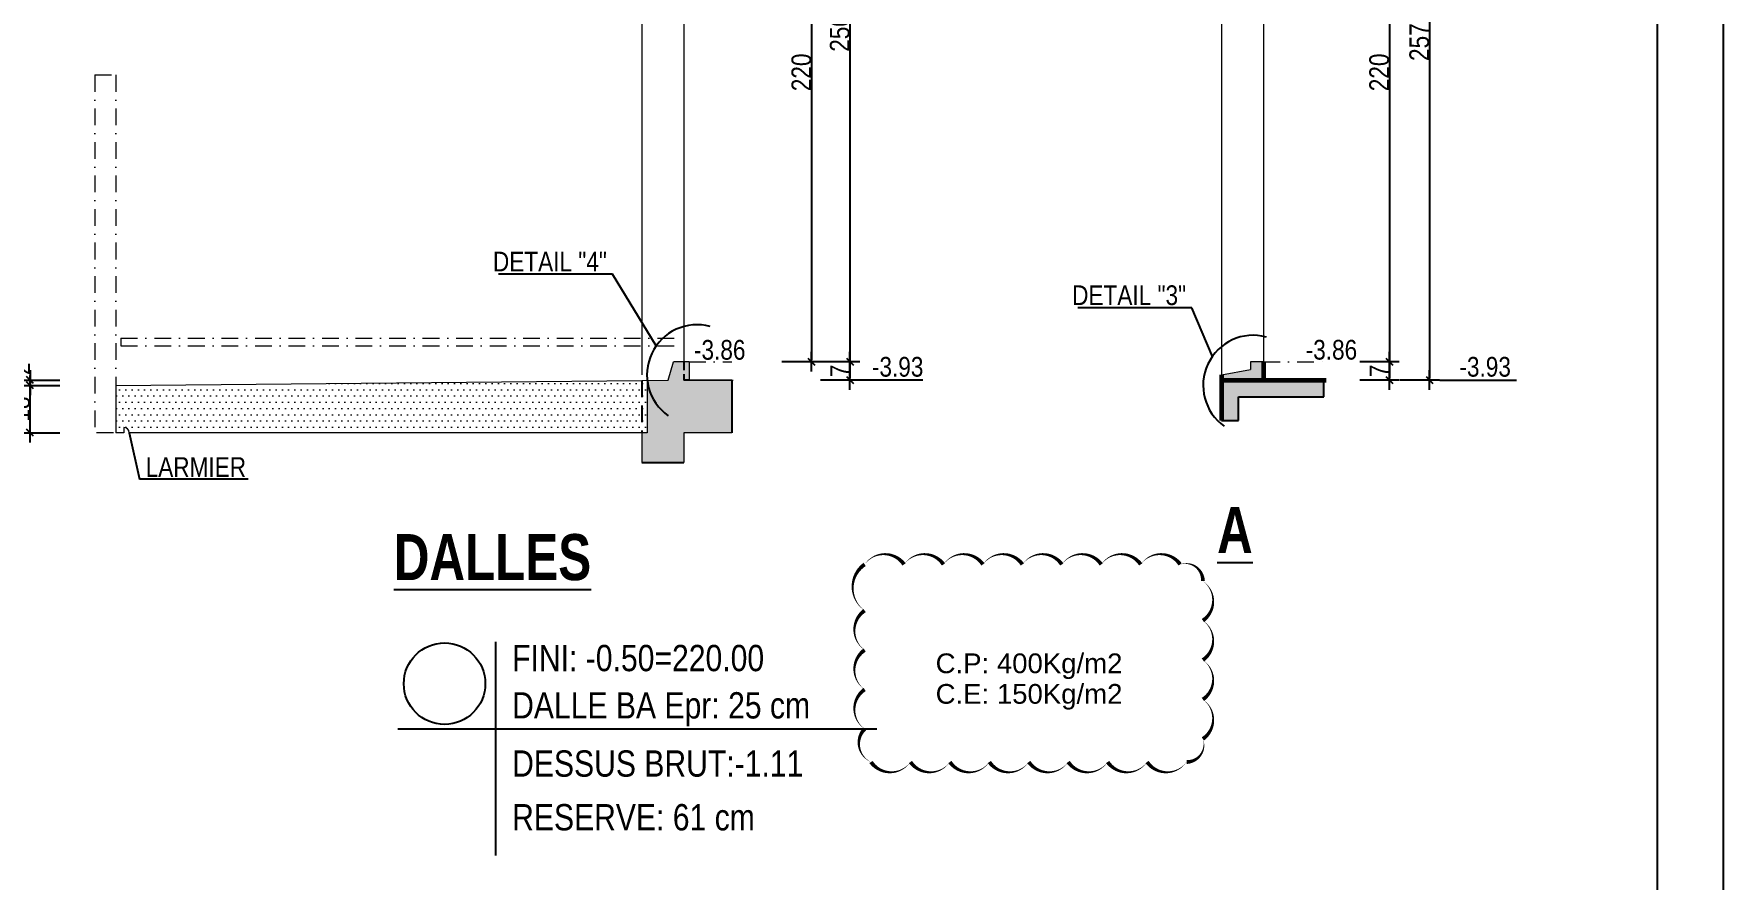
# Model space of a CAD drawing. Header units: millimetres. Extents: x 19188 to 26006, y -37354 to 0.
# Drawn here: x 24721 to 26006, y -35696 to -35053 of the extents above; entities that cross this region are included whole.
import ezdxf
from ezdxf.enums import TextEntityAlignment as Align

# ---------------------------------------------------------------- set-up
doc = ezdxf.new("R2010")
doc.units = ezdxf.units.MM
doc.linetypes.add('CACHEX2', pattern=[19.05, 12.7, -6.35])
doc.linetypes.add('TIRETPTX2', pattern=[50.8, 25.4, -12.7, 0, -12.7])
for name, color, linetype in [('01-Cad  2', 1, 'Continuous'), ('01_cote_gen', 4, 'Continuous'), ('01_linteaux', 2, 'Continuous'), ('01_murs_sup', 2, 'CACHEX2'), ('01_poch_BN', 9, 'Continuous'), ('01_poch_murs', 253, 'Continuous'), ('01_texte', 230, 'Continuous'), ('AA_COTES', 2, 'Continuous')]:
    doc.layers.add(name, color=color, linetype=linetype)
doc.layers.add('01_murs_coup', color=5, linetype='Continuous', lineweight=60)
doc.layers.add('01_tram_axes', color=2, linetype='TIRETPTX2', lineweight=9)
doc.styles.add('ARIAL NA', font='ARIALN.TTF')
doc.styles.add('impact', font='impact.ttf')
doc.styles.add('MATTE_TXT', font='arial.ttf')
doc.styles.add('STYLE2', font='ARIALN.TTF')
doc.dimstyles.new('JB25', dxfattribs={"dimscale": 0.1, "dimtxt": 150, "dimasz": 15, "dimexe": 0.1, "dimexo": 0.1, "dimgap": 0.09, "dimtad": 1, "dimdec": 1, "dimlfac": 0.5, "dimdsep": 46, "dimtxsty": 'STYLE2', "dimblk1": 'BOND_G', "dimblk2": 'BOND_D', "dimsah": 1, "dimcen": 1.5, "dimdle": 0.01, "dimse1": 1, "dimse2": 1, "dimclrd": 4, "dimclre": 2, "dimclrt": 6, "dimazin": 2, "dimtfac": 2.333333, "dimtdec": 1, "dimtix": 1, "dimtmove": 2, "dimatfit": 3, "dimldrblk": 'BOND_G', "dimfxl": 1, "dimtolj": 1, "dimtzin": 0, "dimarcsym": 0})

# ---------------------------------------------------------------- blocks, each defined once
blk = doc.blocks.new('BOND_G')
at = {"layer": 'AA_COTES', "color": 0}
for p, q in [((0, -5), (0, 15)), ((5, 0), (-5, 0)), ((1.77, 1.77), (-1.77, -1.77))]:
    blk.add_line(p, q, dxfattribs=at)
blk = doc.blocks.new('BOND_D')
at = {"layer": 'AA_COTES', "color": 0}
for p, q in [((5, 0), (-5, 0)), ((-1.77, -1.77), (1.77, 1.77)), ((0, 5), (0, -15))]:
    blk.add_line(p, q, dxfattribs=at)
blk = doc.blocks.new('*D3359')
at = {"layer": '01_cote_gen', "color": 4, "lineweight": -2, "ltscale": 0.1, "transparency": 16777216}
blk.add_line((24718.4, -35354.7), (24718.4, -35321.7), dxfattribs=at)
at = {"layer": 'Defpoints', "color": 0, "ltscale": 0.1, "transparency": 16777216}
for p in [(24718.4, -35320.2), (24783.7, -35320.2), (24783.7, -35356.2)]:
    blk.add_point(p, dxfattribs=at)
at = {"layer": '01_cote_gen', "color": 4, "lineweight": -2, "ltscale": 0.1, "transparency": 16777216, "xscale": 1.5, "yscale": 1.5, "zscale": 1.5}
for name, p, rotation in [('BOND_D', (24718.4, -35320.2), 90), ('BOND_G', (24718.4, -35356.2), 270)]:
    blk.add_blockref(name, p, dxfattribs=dict(at, rotation=rotation))
at = {"layer": '01_cote_gen', "color": 6, "ltscale": 0.1, "transparency": 16777216, "insert": (24710.7, -35338.2), "char_height": 15, "attachment_point": 5, "rotation": 90, "style": 'STYLE2'}
blk.add_mtext('\\A1;18', dxfattribs=at)
blk = doc.blocks.new('*D3360')
at = {"layer": '01_cote_gen', "color": 4, "lineweight": -2, "ltscale": 0.1, "transparency": 16777216}
blk.add_line((24718.4, -35318.7), (24718.4, -35317.7), dxfattribs=at)
at = {"layer": 'Defpoints', "color": 0, "ltscale": 0.1, "transparency": 16777216}
for p in [(24718.4, -35316.2), (24740.9, -35320.2), (25235.9, -35316.2)]:
    blk.add_point(p, dxfattribs=at)
at = {"layer": '01_cote_gen', "color": 4, "lineweight": -2, "ltscale": 0.1, "transparency": 16777216, "xscale": 1.5, "yscale": 1.5, "zscale": 1.5}
for name, p, rotation in [('BOND_D', (24718.4, -35316.2), 90), ('BOND_G', (24718.4, -35320.2), 270)]:
    blk.add_blockref(name, p, dxfattribs=dict(at, rotation=rotation))
at = {"layer": '01_cote_gen', "color": 6, "ltscale": 0.1, "transparency": 16777216, "insert": (24710.8, -35307.5), "char_height": 15, "attachment_point": 5, "rotation": 90, "style": 'STYLE2'}
blk.add_mtext('\\A1;2', dxfattribs=at)
blk = doc.blocks.new('*D3358')
at = {"layer": '01_cote_gen', "color": 4, "lineweight": -2, "ltscale": 0.1, "transparency": 16777216}
blk.add_line((24688.2, -35354.7), (24688.2, -35317.7), dxfattribs=at)
at = {"layer": 'Defpoints', "color": 0, "ltscale": 0.1, "transparency": 16777216}
for p in [(24688.2, -35316.2), (24740.9, -35316.2), (24740.9, -35356.2)]:
    blk.add_point(p, dxfattribs=at)
at = {"layer": '01_cote_gen', "color": 4, "lineweight": -2, "ltscale": 0.1, "transparency": 16777216, "xscale": 1.5, "yscale": 1.5, "zscale": 1.5}
for name, p, rotation in [('BOND_D', (24688.2, -35316.2), 90), ('BOND_G', (24688.2, -35356.2), 270)]:
    blk.add_blockref(name, p, dxfattribs=dict(at, rotation=rotation))
at = {"layer": '01_cote_gen', "color": 6, "ltscale": 0.1, "transparency": 16777216, "insert": (24680.5, -35336.2), "char_height": 15, "attachment_point": 5, "rotation": 90, "style": 'STYLE2'}
blk.add_mtext('\\A1;20', dxfattribs=at)
blk = doc.blocks.new('*D3361')
at = {"layer": '01_cote_gen', "color": 4, "lineweight": -2, "ltscale": 0.1, "transparency": 16777216}
blk.add_line((25342, -34803.7), (25342, -35300.7), dxfattribs=at)
at = {"layer": 'Defpoints', "color": 0, "ltscale": 0.1, "transparency": 16777216}
for p in [(25334.5, -34802.2), (25319.5, -35302.2), (25342, -35302.2)]:
    blk.add_point(p, dxfattribs=at)
at = {"layer": '01_cote_gen', "color": 4, "lineweight": -2, "ltscale": 0.1, "transparency": 16777216, "xscale": 1.5, "yscale": 1.5, "zscale": 1.5}
for name, p, rotation in [('BOND_G', (25342, -34802.2), 90), ('BOND_D', (25342, -35302.2), 270)]:
    blk.add_blockref(name, p, dxfattribs=dict(at, rotation=rotation))
at = {"layer": '01_cote_gen', "color": 6, "ltscale": 0.1, "transparency": 16777216, "insert": (25334.3, -35052.2), "char_height": 15, "attachment_point": 5, "rotation": 90, "style": 'STYLE2'}
blk.add_mtext('\\A1;250', dxfattribs=at)
blk = doc.blocks.new('*D3364')
at = {"layer": '01_cote_gen', "color": 4, "lineweight": -2, "ltscale": 0.1, "transparency": 16777216}
blk.add_line((25312.7, -34863.7), (25312.7, -35300.7), dxfattribs=at)
at = {"layer": 'Defpoints', "color": 0, "ltscale": 0.1, "transparency": 16777216}
for p in [(25290.2, -34862.2), (25252, -35302.2), (25312.7, -35302.2)]:
    blk.add_point(p, dxfattribs=at)
at = {"layer": '01_cote_gen', "color": 4, "lineweight": -2, "ltscale": 0.1, "transparency": 16777216, "xscale": 1.5, "yscale": 1.5, "zscale": 1.5}
for name, p, rotation in [('BOND_G', (25312.7, -34862.2), 90), ('BOND_D', (25312.7, -35302.2), 270)]:
    blk.add_blockref(name, p, dxfattribs=dict(at, rotation=rotation))
at = {"layer": '01_cote_gen', "color": 6, "ltscale": 0.1, "transparency": 16777216, "insert": (25305.1, -35082.2), "char_height": 15, "attachment_point": 5, "rotation": 90, "style": 'STYLE2'}
blk.add_mtext('\\A1;220', dxfattribs=at)
blk = doc.blocks.new('*D3365')
at = {"layer": '01_cote_gen', "color": 4, "lineweight": -2, "ltscale": 0.1, "transparency": 16777216}
blk.add_line((25342, -35303.7), (25342, -35314.7), dxfattribs=at)
at = {"layer": 'Defpoints', "color": 0, "ltscale": 0.1, "transparency": 16777216}
for p in [(25331.4, -35302.2), (25253, -35316.2), (25342, -35316.2)]:
    blk.add_point(p, dxfattribs=at)
at = {"layer": '01_cote_gen', "color": 4, "lineweight": -2, "ltscale": 0.1, "transparency": 16777216, "xscale": 1.5, "yscale": 1.5, "zscale": 1.5}
for name, p, rotation in [('BOND_G', (25342, -35302.2), 90), ('BOND_D', (25342, -35316.2), 270)]:
    blk.add_blockref(name, p, dxfattribs=dict(at, rotation=rotation))
at = {"layer": '01_cote_gen', "color": 6, "ltscale": 0.1, "transparency": 16777216, "insert": (25334.5, -35309.2), "char_height": 15, "attachment_point": 5, "rotation": 90, "style": 'STYLE2'}
blk.add_mtext('\\A1;7', dxfattribs=at)
blk = doc.blocks.new('*D3381')
at = {"layer": '01_cote_gen', "color": 4, "lineweight": -2, "ltscale": 0.1, "transparency": 16777216}
blk.add_line((25782.8, -34803.7), (25782.8, -35314.7), dxfattribs=at)
at = {"layer": 'Defpoints', "color": 0, "ltscale": 0.1, "transparency": 16777216}
for p in [(25760.3, -34802.2), (25704.3, -35316.2), (25782.8, -35316.2)]:
    blk.add_point(p, dxfattribs=at)
at = {"layer": '01_cote_gen', "color": 4, "lineweight": -2, "ltscale": 0.1, "transparency": 16777216, "xscale": 1.5, "yscale": 1.5, "zscale": 1.5}
for name, p, rotation in [('BOND_G', (25782.8, -34802.2), 90), ('BOND_D', (25782.8, -35316.2), 270)]:
    blk.add_blockref(name, p, dxfattribs=dict(at, rotation=rotation))
at = {"layer": '01_cote_gen', "color": 6, "ltscale": 0.1, "transparency": 16777216, "insert": (25775.1, -35059.2), "char_height": 15, "attachment_point": 5, "rotation": 90, "style": 'STYLE2'}
blk.add_mtext('\\A1;257', dxfattribs=at)
blk = doc.blocks.new('*D3383')
at = {"layer": '01_cote_gen', "color": 4, "lineweight": -2, "ltscale": 0.1, "transparency": 16777216}
blk.add_line((25752.3, -34863.7), (25752.3, -35300.7), dxfattribs=at)
at = {"layer": 'Defpoints', "color": 0, "ltscale": 0.1, "transparency": 16777216}
for p in [(25729.8, -34862.2), (25656.5, -35302.2), (25752.3, -35302.2)]:
    blk.add_point(p, dxfattribs=at)
at = {"layer": '01_cote_gen', "color": 4, "lineweight": -2, "ltscale": 0.1, "transparency": 16777216, "xscale": 1.5, "yscale": 1.5, "zscale": 1.5}
for name, p, rotation in [('BOND_G', (25752.3, -34862.2), 90), ('BOND_D', (25752.3, -35302.2), 270)]:
    blk.add_blockref(name, p, dxfattribs=dict(at, rotation=rotation))
at = {"layer": '01_cote_gen', "color": 6, "ltscale": 0.1, "transparency": 16777216, "insert": (25744.6, -35082.2), "char_height": 15, "attachment_point": 5, "rotation": 90, "style": 'STYLE2'}
blk.add_mtext('\\A1;220', dxfattribs=at)
blk = doc.blocks.new('*D3696')
at = {"layer": '01_cote_gen', "color": 4, "lineweight": -2, "ltscale": 0.1, "transparency": 16777216}
blk.add_line((25752.3, -35303.7), (25752.3, -35314.7), dxfattribs=at)
at = {"layer": 'Defpoints', "color": 0, "ltscale": 0.1, "transparency": 16777216}
for p in [(25656.5, -35302.2), (25656.5, -35316.2), (25752.3, -35316.2)]:
    blk.add_point(p, dxfattribs=at)
at = {"layer": '01_cote_gen', "color": 4, "lineweight": -2, "ltscale": 0.1, "transparency": 16777216, "xscale": 1.5, "yscale": 1.5, "zscale": 1.5}
for name, p, rotation in [('BOND_G', (25752.3, -35302.2), 90), ('BOND_D', (25752.3, -35316.2), 270)]:
    blk.add_blockref(name, p, dxfattribs=dict(at, rotation=rotation))
at = {"layer": '01_cote_gen', "color": 6, "ltscale": 0.1, "transparency": 16777216, "insert": (25744.8, -35309.2), "char_height": 15, "attachment_point": 5, "rotation": 90, "style": 'STYLE2'}
blk.add_mtext('\\A1;7', dxfattribs=at)

msp = doc.modelspace()

# ---------------------------------------------------------------- hatches: boundary and pattern name
at = {"layer": '01_poch_BN', "ltscale": 0.1}
h = msp.add_hatch(color=256, dxfattribs=at)
h.dxf.hatch_style = 1
h.paths.add_polyline_path([(25252.05, -35316.18), (25219.72, -35316.18), (25215.72, -35316.18), (25215.72, -35302.18), (25207.72, -35302.18), (25203.72, -35316.18), (25187.72, -35316.33), (25187.72, -35356.18), (25183.72, -35356.18), (25183.72, -35378.78), (25215.72, -35378.78), (25215.72, -35356.18), (25252.05, -35356.18)])
h.paths.add_polyline_path([(25219.72, -35302.18), (25215.72, -35302.18), (25215.72, -35316.18), (25219.72, -35316.18)], flags=17)
at = {"layer": '01_poch_murs', "ltscale": 0.1}
h = msp.add_hatch(color=256, dxfattribs=at)
h.dxf.hatch_style = 1
h.paths.add_polyline_path([(25702.36, -35316.17), (25624.55, -35316.17), (25624.55, -35347.02), (25637.58, -35347.02), (25637.58, -35328.95), (25702.36, -35328.95)])
h.paths.add_polyline_path([(25656.55, -35302.17), (25646.55, -35302.17), (25646.55, -35308.17), (25624.55, -35312.17), (25624.55, -35316.17), (25656.55, -35316.17)])
at = {"layer": '01_tram_axes', "ltscale": 0.5}
h = msp.add_hatch(dxfattribs=at)
h.set_pattern_fill('DOTS', color=256, scale=3)
h.paths.add_polyline_path([(25183.72, -35316.48), (24783.72, -35320.18), (24783.72, -35356.18), (24789.72, -35356.18), (24789.72, -35352.18, -0.4142136), (24793.72, -35356.18), (25183.72, -35356.18)])
h.paths.add_polyline_path([(25187.72, -35316.33), (25183.72, -35316.36), (25183.72, -35356.18), (25187.72, -35356.18)])

# ---------------------------------------------------------------- linework, layer by layer
at = {"layer": '01-Cad  2'}
for p, q in [((26006.21, -33154.02), (26006.21, -35869.02)), ((25956.21, -35869.02), (25956.21, -33204.02))]:
    msp.add_line(p, q, dxfattribs=at)
at = {"layer": '01_linteaux', "lineweight": 0}
for p, q in [((25183.72, -34862.18), (25183.72, -35312.18)), ((25215.72, -34862.18), (25215.72, -35302.18)), ((25624.55, -34862.17), (25624.55, -35312.17)), ((25656.55, -34862.17), (25656.55, -35302.17))]:
    msp.add_line(p, q, dxfattribs=at)
at = {"layer": '01_murs_coup', "linetype": 'Continuous', "lineweight": 0}
for p, q in [((25203.69, -35316.28), (25207.72, -35302.18)), ((25203.72, -35316.18), (25207.72, -35302.18)), ((25219.72, -35302.18), (25207.72, -35302.18)), ((25219.72, -35302.18), (25207.72, -35302.18)), ((25219.72, -35302.18), (25219.72, -35316.18)), ((25219.72, -35302.18), (25219.72, -35316.18)), ((25624.55, -35312.17), (25646.55, -35308.17)), ((25646.55, -35302.17), (25646.55, -35308.17)), ((25656.55, -35302.17), (25646.55, -35302.17)), ((24783.72, -35320.18), (25183.72, -35316.48)), ((24783.72, -35320.18), (24783.72, -35356.18)), ((25183.72, -35316.36), (25203.72, -35316.18)), ((25187.72, -35316.36), (25187.72, -35356.18)), ((25219.72, -35316.18), (25253.04, -35316.18)), ((25252.05, -35316.18), (25219.72, -35316.18)), ((24789.72, -35356.18), (24783.72, -35356.18)), ((24789.72, -35352.18), (24789.72, -35356.18)), ((25187.72, -35356.18), (24793.72, -35356.18)), ((25183.72, -35356.18), (25183.72, -35378.78)), ((25252.05, -35356.18), (25215.72, -35356.18)), ((25215.72, -35356.18), (25215.72, -35378.78))]:
    msp.add_line(p, q, dxfattribs=at)
at = {"layer": '01_murs_coup'}
for p, q in [((25624.55, -35312.17), (25624.55, -35347.02)), ((25656.55, -35302.17), (25656.55, -35316.17)), ((25624.55, -35316.17), (25704.31, -35316.17))]:
    msp.add_line(p, q, dxfattribs=at)
at = {"layer": '01_murs_coup', "linetype": 'Continuous', "lineweight": 0}
msp.add_arc((24789.72, -35356.18), 4, 0, 90, dxfattribs=at)
at = {"layer": '01_murs_sup', "ltscale": 0.5}
msp.add_line((25215.72, -35302.18), (25215.72, -35316.18), dxfattribs=at)
at = {"layer": '01_murs_sup'}
for p, q in [((25183.72, -35316.36), (25183.72, -35356.18)), ((25219.72, -35316.18), (25215.72, -35316.18))]:
    msp.add_line(p, q, dxfattribs=at)
at = {"layer": '01_poch_BN', "ltscale": 0.1}
for p, q in [((25252.05, -35316.18), (25252.05, -35356.18)), ((25702.36, -35328.95), (25702.36, -35316.17)), ((25637.58, -35347.02), (25637.58, -35328.95)), ((25637.58, -35328.95), (25702.36, -35328.95)), ((25624.55, -35347.02), (25637.58, -35347.02)), ((25183.72, -35378.78), (25215.72, -35378.78))]:
    msp.add_line(p, q, dxfattribs=at)
at = {"layer": '01_texte'}
for p, q in [((25161.42, -35235.7), (25074.7, -35235.7)), ((25194.61, -35290.17), (25161.42, -35235.7)), ((25601.99, -35261.28), (25515.27, -35261.28)), ((25617.64, -35298.19), (25601.99, -35261.28)), ((25397.32, -35316.18), (25349.48, -35316.18)), ((25790.72, -35316.17), (25849.04, -35316.17)), ((24793.72, -35356.18), (24801.69, -35391.48)), ((24884.19, -35391.48), (24801.69, -35391.48)), ((25072.34, -35515.07), (25072.34, -35677.71)), ((24998.17, -35581.45), (25362.49, -35581.45))]:
    msp.add_line(p, q, dxfattribs=at)
msp.add_lwpolyline([(25353.15, -35456.32, 0, 3, -0.5205671), (25383.15, -35456.32, 0, 3, -0.5205671), (25413.15, -35456.32, 0, 3, -0.5205671), (25443.15, -35456.32, 0, 3, -0.5205671), (25473.15, -35456.32, 0, 3, -0.5205671), (25503.15, -35456.32, 0, 3, -0.5205671), (25533.15, -35456.32, 0, 3, -0.5205671), (25563.15, -35456.32, 0, 3, -0.5205671), (25593.15, -35456.32, 0, 3, -0.5205671), (25610.45, -35469.02, 0, 3, -0.5205671), (25610.45, -35499.02, 0, 3, -0.5205671), (25610.45, -35529.02, 0, 3, -0.5205671), (25610.45, -35559.02, 0, 3, -0.5205671), (25610.45, -35589.02, 0, 3, -0.5205671), (25597.99, -35606.56, 0, 3, -0.5205671), (25567.99, -35606.56, 0, 3, -0.5205671), (25537.99, -35606.56, 0, 3, -0.5205671), (25507.99, -35606.56, 0, 3, -0.5205671), (25477.99, -35606.56, 0, 3, -0.5205671), (25447.99, -35606.56, 0, 3, -0.5205671), (25417.99, -35606.56, 0, 3, -0.5205671), (25387.99, -35606.56, 0, 3, -0.5205671), (25357.99, -35606.56, 0, 3, -0.5205671), (25353.15, -35581.4, 0, 3, -0.5205671), (25353.15, -35551.4, 0, 3, -0.5205671), (25353.15, -35521.4, 0, 3, -0.5205671), (25353.15, -35491.4, 0, 3, -0.5205671)], format="xyseb", close=True, dxfattribs=at)
msp.add_circle((25033.61, -35547.04), 30.98, dxfattribs=at)
for centre in [(25225.72, -35312.17), (25648.75, -35320.2)]:
    msp.add_arc(centre, 38.11, 74.78607, 234.73687, dxfattribs=at)
at = {"layer": '01_tram_axes', "ltscale": 0.5}
for p, q in [((24767.72, -35084.18), (24767.72, -35356.18)), ((24767.72, -35084.18), (24783.72, -35084.18)), ((24783.72, -35084.18), (24783.72, -35320.18)), ((24787.48, -35284.18), (24787.48, -35290.18)), ((24787.48, -35284.18), (25211.72, -35284.18)), ((24787.48, -35290.18), (25211.72, -35290.18)), ((25219.72, -35302.18), (25252.05, -35302.18)), ((25656.55, -35302.17), (25704.31, -35302.17)), ((24781.72, -35356.18), (24767.72, -35356.18))]:
    msp.add_line(p, q, dxfattribs=at)

# ---------------------------------------------------------------- texts
at = {"layer": '01_texte'}
for s, height, style, p in [('DETAIL "4"', 15, 'ARIAL NA', (25070.44, -35233.54)), ('DETAIL "3"', 15, 'ARIAL NA', (25511.01, -35259.12)), ('-3.86', 15, 'ARIAL NA', (25223.35, -35300.67)), ('-3.86', 15, 'ARIAL NA', (25688.63, -35300.6)), ('-3.93', 15, 'ARIAL NA', (25358.69, -35313.56)), ('-3.93', 15, 'ARIAL NA', (25805.56, -35313.56)), ('LARMIER', 15, 'ARIAL NA', (24806.28, -35389.78)), ('FINI: -0.50=220.00', 20, 'ARIAL NA', (25085.04, -35537.51)), ('C.P: 400Kg/m2', 15, 'MATTE_TXT', (25407.17, -35539.01)), ('DALLE BA Epr: 25 cm', 20, 'ARIAL NA', (25085.04, -35573.47)), ('C.E: 150Kg/m2', 15, 'MATTE_TXT', (25407.17, -35562.26)), ('DESSUS BRUT:-1.11', 20, 'ARIAL NA', (25085.04, -35617.71)), ('RESERVE: 61 cm', 20, 'ARIAL NA', (25085.04, -35658.55))]:
    msp.add_text(s, height=height, dxfattribs=dict(at, style=style)).set_placement(p)
at = {"layer": '01_texte', "style": 'impact'}
for s, p in [('%%UA', (25634.79, -35458.24)), ('%%UDALLES', (25070.1, -35478.78))]:
    msp.add_text(s, height=35, dxfattribs=at).set_placement(p, align=Align.BOTTOM_CENTER)

# ---------------------------------------------------------------- dimensions: what is measured, and where the dimension line sits
at = {"layer": '01_cote_gen', "ltscale": 0.1}
for base, p1, p2, picture, middle in [((25341.98, -35302.18), (25334.48, -34802.17), (25319.48, -35302.18), '*D3361', (25334.31, -35052.18)), ((25782.81, -35316.17), (25760.31, -34802.17), (25704.31, -35316.17), '*D3381', (25775.15, -35059.17)), ((25312.75, -35302.18), (25290.25, -34862.18), (25252.05, -35302.18), '*D3364', (25305.08, -35082.18)), ((25752.3, -35302.17), (25729.8, -34862.17), (25656.55, -35302.17), '*D3383', (25744.63, -35082.17)), ((25341.98, -35316.18), (25331.43, -35302.18), (25253.04, -35316.18), '*D3365', (25334.47, -35309.18)), ((25752.3, -35316.17), (25656.55, -35302.17), (25656.55, -35316.17), '*D3696', (25744.79, -35309.17)), ((24688.16, -35316.18), (24740.89, -35356.18), (24740.89, -35316.18), '*D3358', (24680.49, -35336.18)), ((24718.39, -35320.18), (24783.72, -35356.18), (24783.72, -35320.18), '*D3359', (24710.72, -35338.18))]:
    dim = msp.add_linear_dim(base=base, p1=p1, p2=p2, angle=90, dimstyle='JB25', dxfattribs=at)
    dim.commit()
    dim.dimension.update_dxf_attribs({"geometry": picture, "text_midpoint": middle})
dim = msp.add_linear_dim(base=(24718.39, -35316.18), p1=(24740.89, -35320.18), p2=(25235.88, -35316.18), angle=90, dimstyle='JB25', dxfattribs=at)
dim.commit()
dim.dimension.update_dxf_attribs({"geometry": '*D3360', "text_midpoint": (24710.85, -35307.54), "dimtype": 160})

doc.saveas('drawing.dxf')
